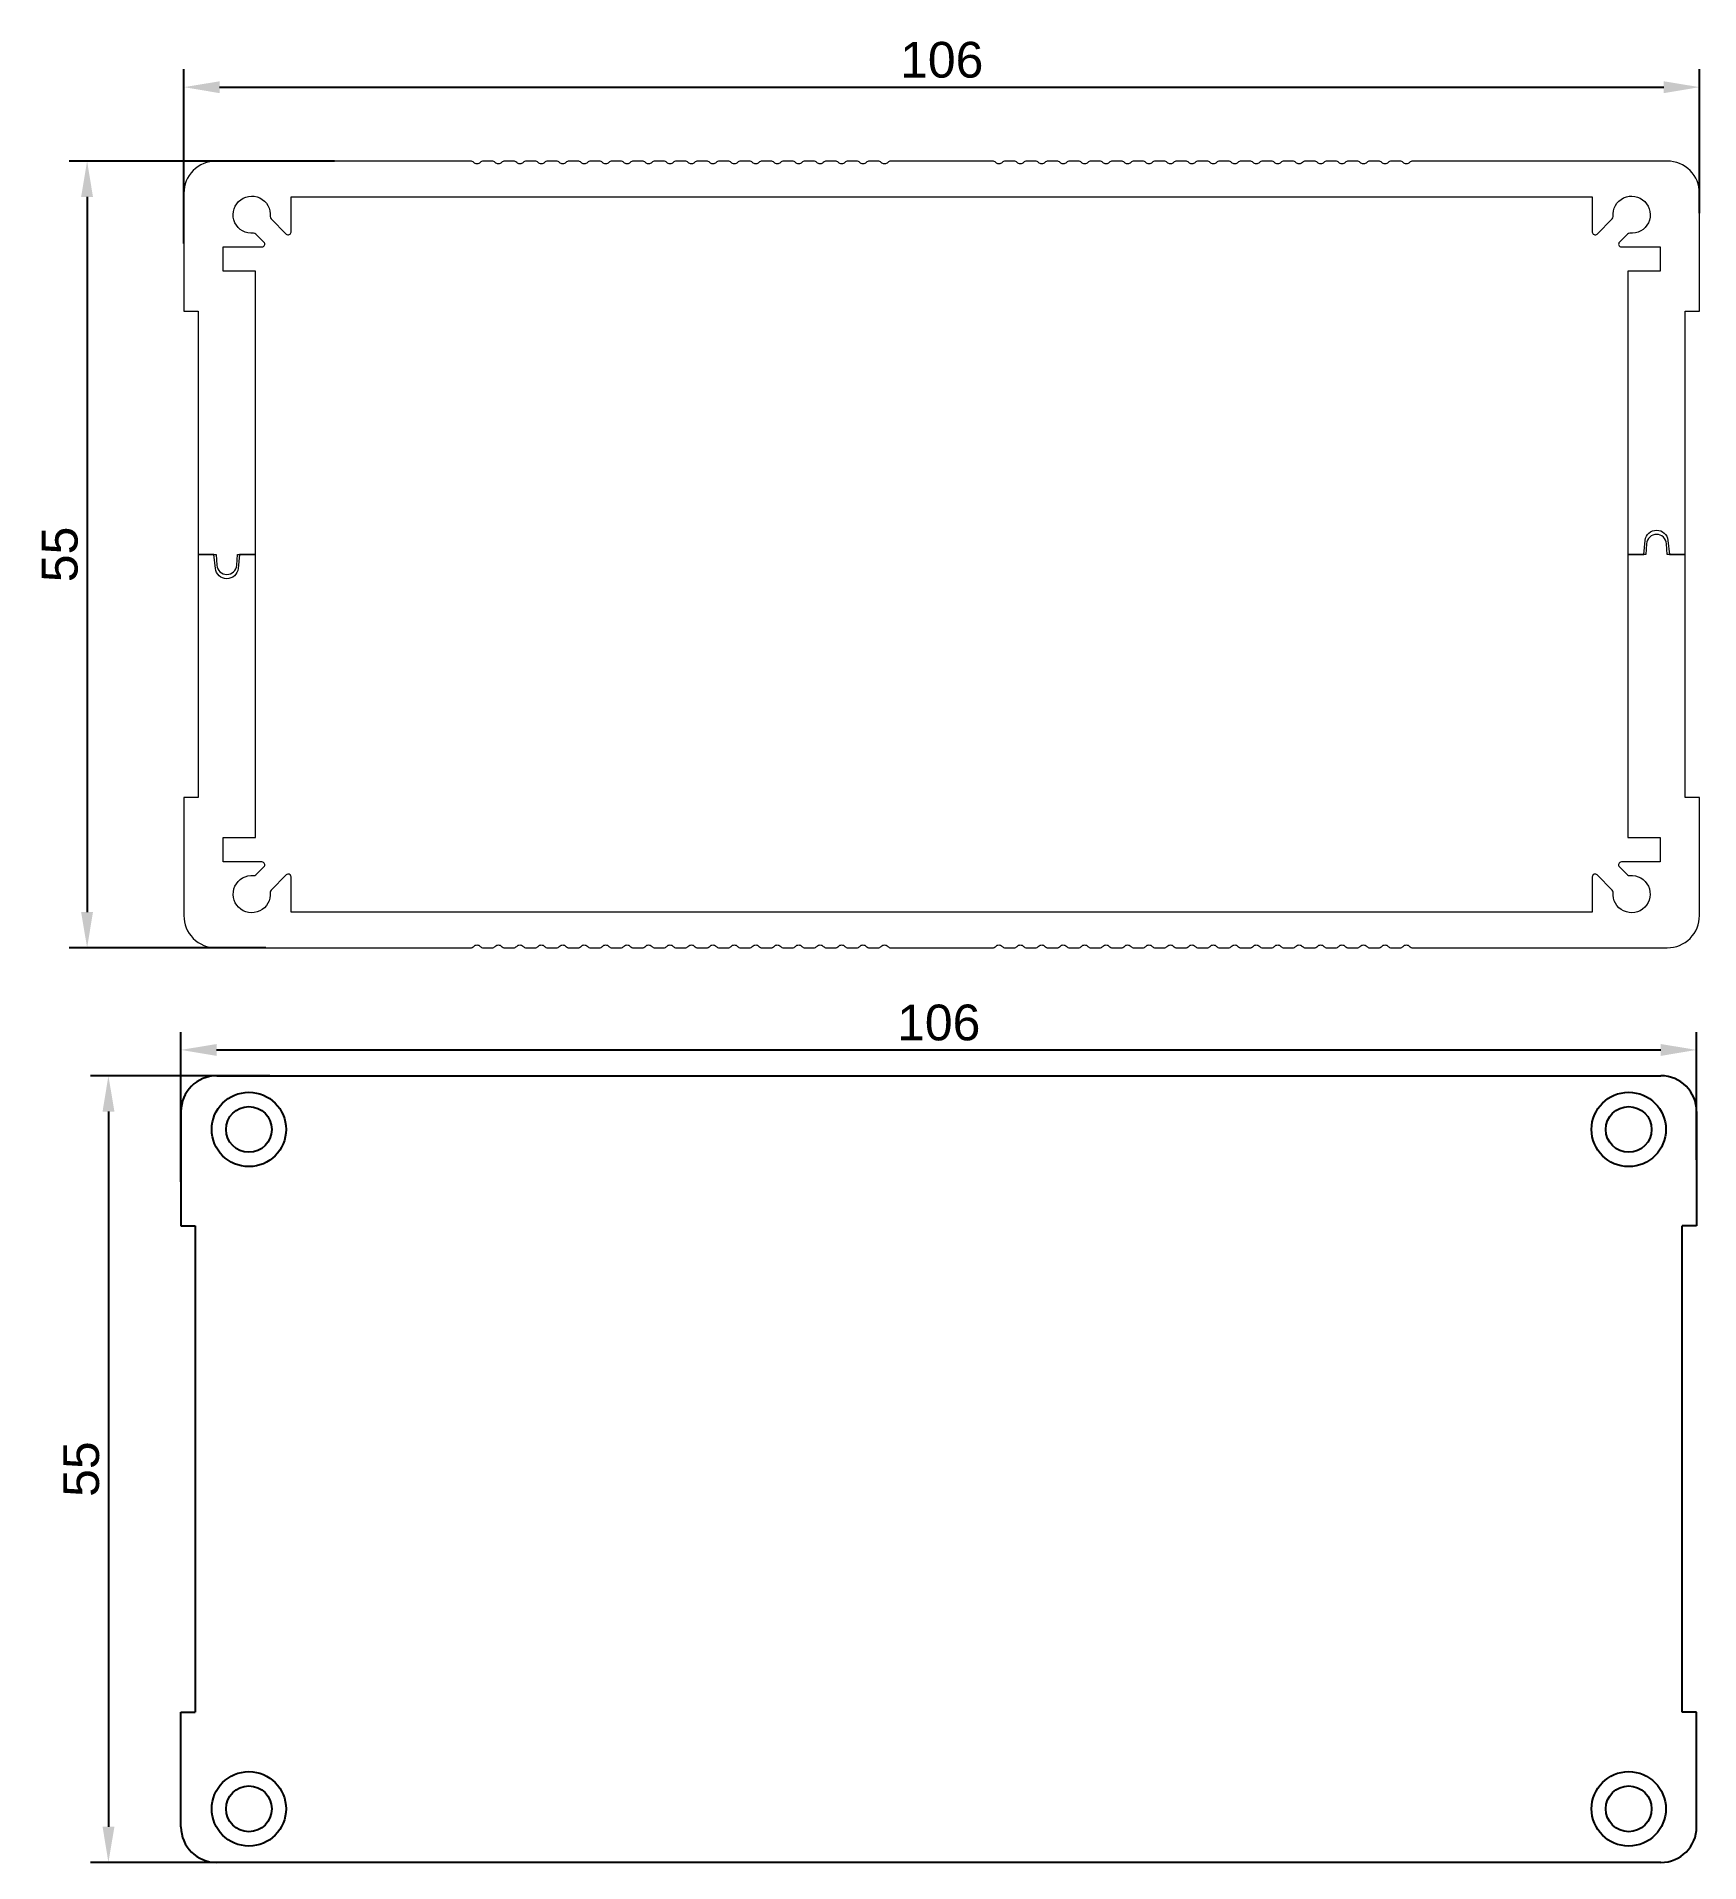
# Model space of a CAD drawing. Header units: millimetres. Extents: x 2270 to 2386, y 1406 to 1533.
import ezdxf

# ---------------------------------------------------------------- set-up
doc = ezdxf.new("R2010")
doc.units = ezdxf.units.MM
doc.layers.add('Visible (ISO)', color=7, linetype='Continuous', lineweight=18)
doc.styles.get("Standard").update_dxf_attribs({"font": 'arial.ttf'})
doc.dimstyles.new('ISO-25', dxfattribs={"dimtxt": 2.5, "dimasz": 2.5, "dimexe": 1.25, "dimexo": 0.625, "dimtad": 1, "dimtxsty": 'Standard', "dimcen": 2.5, "dimadec": 0, "dimazin": 0, "dimtfac": 1, "dimtmove": 0, "dimatfit": 3, "dimfxl": 1, "dimarcsym": 0})

# ---------------------------------------------------------------- blocks, each defined once
blk = doc.blocks.new('*D59')
at = {"color": 0, "lineweight": -2}
for p, q in [((2280.04, 1518.87), (2280.04, 1531.04)), ((2386.04, 1520.97), (2386.04, 1531.04)), ((2282.54, 1529.79), (2383.54, 1529.79))]:
    blk.add_line(p, q, dxfattribs=at)
at = {"color": 0}
for points in [[(2282.54, 1530.2), (2282.54, 1529.37), (2280.04, 1529.79)], [(2383.54, 1530.2), (2383.54, 1529.37), (2386.04, 1529.79)]]:
    blk.add_solid(points, dxfattribs=at)
at = {"layer": 'Defpoints', "color": 0}
for p in [(2386.04, 1529.79), (2386.04, 1520.35), (2280.04, 1518.24)]:
    blk.add_point(p, dxfattribs=at)
at = {"color": 0, "insert": (2333.04, 1531.69), "char_height": 2.5, "attachment_point": 5}
blk.add_mtext('106', dxfattribs=at)
blk = doc.blocks.new('*D60')
at = {"color": 0, "lineweight": -2}
for p, q in [((2290.56, 1524.62), (2272.02, 1524.62)), ((2273.27, 1522.12), (2273.27, 1472.12)), ((2285.78, 1469.62), (2272.02, 1469.62))]:
    blk.add_line(p, q, dxfattribs=at)
at = {"color": 0}
for points in [[(2272.85, 1522.12), (2273.68, 1522.12), (2273.27, 1524.62)], [(2272.85, 1472.12), (2273.68, 1472.12), (2273.27, 1469.62)]]:
    blk.add_solid(points, dxfattribs=at)
at = {"layer": 'Defpoints', "color": 0}
for p in [(2291.19, 1524.62), (2273.27, 1469.62), (2286.41, 1469.62)]:
    blk.add_point(p, dxfattribs=at)
at = {"color": 0, "insert": (2271.37, 1497.12), "char_height": 2.5, "attachment_point": 5, "rotation": 90}
blk.add_mtext('55', dxfattribs=at)
blk = doc.blocks.new('*D61')
at = {"color": 0, "lineweight": -2}
for p, q in [((2279.83, 1453.25), (2279.83, 1463.73)), ((2385.83, 1454.79), (2385.83, 1463.73)), ((2282.33, 1462.48), (2383.33, 1462.48))]:
    blk.add_line(p, q, dxfattribs=at)
at = {"color": 0}
for points in [[(2282.33, 1462.89), (2282.33, 1462.06), (2279.83, 1462.48)], [(2383.33, 1462.89), (2383.33, 1462.06), (2385.83, 1462.48)]]:
    blk.add_solid(points, dxfattribs=at)
at = {"layer": 'Defpoints', "color": 0}
for p in [(2385.83, 1462.48), (2385.83, 1454.17), (2279.83, 1452.62)]:
    blk.add_point(p, dxfattribs=at)
at = {"color": 0, "insert": (2332.83, 1464.38), "char_height": 2.5, "attachment_point": 5}
blk.add_mtext('106', dxfattribs=at)
blk = doc.blocks.new('*D62')
at = {"color": 0, "lineweight": -2}
for p, q in [((2286.05, 1460.67), (2273.51, 1460.67)), ((2274.76, 1458.17), (2274.76, 1408.17)), ((2287.55, 1405.67), (2273.51, 1405.67))]:
    blk.add_line(p, q, dxfattribs=at)
at = {"color": 0}
for points in [[(2274.35, 1458.17), (2275.18, 1458.17), (2274.76, 1460.67)], [(2274.35, 1408.17), (2275.18, 1408.17), (2274.76, 1405.67)]]:
    blk.add_solid(points, dxfattribs=at)
at = {"layer": 'Defpoints', "color": 0}
for p in [(2286.67, 1460.67), (2274.76, 1405.67), (2288.18, 1405.67)]:
    blk.add_point(p, dxfattribs=at)
at = {"color": 0, "insert": (2272.87, 1433.17), "char_height": 2.5, "attachment_point": 5, "rotation": 90}
blk.add_mtext('55', dxfattribs=at)

msp = doc.modelspace()

# ---------------------------------------------------------------- linework, layer by layer
at = {"lineweight": 20}
for points in [[(2380.995, 1519.518), (2380.437, 1518.96, 0.6681786), (2380.579, 1518.619), (2383.285, 1518.619), (2383.285, 1516.919), (2381.035, 1516.919), (2381.035, 1497.119), (2382.135, 1497.119), (2382.24, 1498.103, -0.8994949), (2383.831, 1498.103), (2383.935, 1497.119), (2385.035, 1497.119), (2385.035, 1514.119), (2386.035, 1514.119), (2386.035, 1522.369, 0.4142136), (2383.785, 1524.619), (2365.982, 1524.619, 0.2134218), (2365.759, 1524.519, -0.4472136), (2365.312, 1524.519, 0.2134218), (2365.088, 1524.619), (2364.482, 1524.619, 0.2134218), (2364.259, 1524.519, -0.4472136), (2363.812, 1524.519, 0.2134218), (2363.588, 1524.619), (2362.982, 1524.619, 0.2134218), (2362.759, 1524.519, -0.4472136), (2362.312, 1524.519, 0.2134218), (2362.088, 1524.619), (2361.482, 1524.619, 0.2134218), (2361.259, 1524.519, -0.4472136), (2360.812, 1524.519, 0.2134218), (2360.588, 1524.619), (2359.982, 1524.619, 0.2134218), (2359.759, 1524.519, -0.4472136), (2359.312, 1524.519, 0.2134218), (2359.088, 1524.619), (2358.482, 1524.619, 0.2134218), (2358.259, 1524.519, -0.4472136), (2357.812, 1524.519, 0.2134218), (2357.588, 1524.619), (2356.982, 1524.619, 0.2134218), (2356.759, 1524.519, -0.4472136), (2356.312, 1524.519, 0.2134218), (2356.088, 1524.619), (2355.482, 1524.619, 0.2134218), (2355.259, 1524.519, -0.4472136), (2354.812, 1524.519, 0.2134218), (2354.588, 1524.619), (2353.982, 1524.619, 0.2134218), (2353.759, 1524.519, -0.4472136), (2353.312, 1524.519, 0.2134218), (2353.088, 1524.619), (2352.482, 1524.619, 0.2134218), (2352.259, 1524.519, -0.4472136), (2351.812, 1524.519, 0.2134218), (2351.588, 1524.619), (2350.982, 1524.619, 0.2134218), (2350.759, 1524.519, -0.4472136), (2350.312, 1524.519, 0.2134218), (2350.088, 1524.619), (2349.482, 1524.619, 0.2134218), (2349.259, 1524.519, -0.4472136), (2348.812, 1524.519, 0.2134218), (2348.588, 1524.619), (2347.982, 1524.619, 0.2134218), (2347.759, 1524.519, -0.4472136), (2347.312, 1524.519, 0.2134218), (2347.088, 1524.619), (2346.482, 1524.619, 0.2134218), (2346.259, 1524.519, -0.4472136), (2345.812, 1524.519, 0.2134218), (2345.588, 1524.619), (2344.982, 1524.619, 0.2134218), (2344.759, 1524.519, -0.4472136), (2344.312, 1524.519, 0.2134218), (2344.088, 1524.619), (2343.482, 1524.619, 0.2134218), (2343.259, 1524.519, -0.4472136), (2342.812, 1524.519, 0.2134218), (2342.588, 1524.619), (2341.982, 1524.619, 0.2134218), (2341.759, 1524.519, -0.4472136), (2341.312, 1524.519, 0.2134218), (2341.088, 1524.619), (2340.482, 1524.619, 0.2134218), (2340.259, 1524.519, -0.4472136), (2339.812, 1524.519, 0.2134218), (2339.588, 1524.619), (2338.982, 1524.619, 0.2134218), (2338.759, 1524.519, -0.4472136), (2338.312, 1524.519, 0.2134218), (2338.088, 1524.619), (2337.482, 1524.619, 0.2134218), (2337.259, 1524.519, -0.4472136), (2336.812, 1524.519, 0.2134218), (2336.588, 1524.619), (2333.035, 1524.619), (2329.482, 1524.619, 0.2134218), (2329.259, 1524.519, -0.4472136), (2328.812, 1524.519, 0.2134218), (2328.588, 1524.619), (2327.982, 1524.619, 0.2134218), (2327.759, 1524.519, -0.4472136), (2327.312, 1524.519, 0.2134218), (2327.088, 1524.619), (2326.482, 1524.619, 0.2134218), (2326.259, 1524.519, -0.4472136), (2325.812, 1524.519, 0.2134218), (2325.588, 1524.619), (2324.982, 1524.619, 0.2134218), (2324.759, 1524.519, -0.4472136), (2324.312, 1524.519, 0.2134218), (2324.088, 1524.619), (2323.482, 1524.619, 0.2134218), (2323.259, 1524.519, -0.4472136), (2322.812, 1524.519, 0.2134218), (2322.588, 1524.619), (2321.982, 1524.619, 0.2134218), (2321.759, 1524.519, -0.4472136), (2321.312, 1524.519, 0.2134218), (2321.088, 1524.619), (2320.482, 1524.619, 0.2134218), (2320.259, 1524.519, -0.4472136), (2319.812, 1524.519, 0.2134218), (2319.588, 1524.619), (2318.982, 1524.619, 0.2134218), (2318.759, 1524.519, -0.4472136), (2318.312, 1524.519, 0.2134218), (2318.088, 1524.619), (2317.482, 1524.619, 0.2134218), (2317.259, 1524.519, -0.4472136), (2316.812, 1524.519, 0.2134218), (2316.588, 1524.619), (2315.982, 1524.619, 0.2134218), (2315.759, 1524.519, -0.4472136), (2315.312, 1524.519, 0.2134218), (2315.088, 1524.619), (2314.482, 1524.619, 0.2134218), (2314.259, 1524.519, -0.4472136), (2313.812, 1524.519, 0.2134218), (2313.588, 1524.619), (2312.982, 1524.619, 0.2134218), (2312.759, 1524.519, -0.4472136), (2312.312, 1524.519, 0.2134218), (2312.088, 1524.619), (2311.482, 1524.619, 0.2134218), (2311.259, 1524.519, -0.4472136), (2310.812, 1524.519, 0.2134218), (2310.588, 1524.619), (2309.982, 1524.619, 0.2134218), (2309.759, 1524.519, -0.4472136), (2309.312, 1524.519, 0.2134218), (2309.088, 1524.619), (2308.482, 1524.619, 0.2134218), (2308.259, 1524.519, -0.4472136), (2307.812, 1524.519, 0.2134218), (2307.588, 1524.619), (2306.982, 1524.619, 0.2134218), (2306.759, 1524.519, -0.4472136), (2306.312, 1524.519, 0.2134218), (2306.088, 1524.619), (2305.482, 1524.619, 0.2134218), (2305.259, 1524.519, -0.4472136), (2304.812, 1524.519, 0.2134218), (2304.588, 1524.619), (2303.982, 1524.619, 0.2134218), (2303.759, 1524.519, -0.4472136), (2303.312, 1524.519, 0.2134218), (2303.088, 1524.619), (2302.482, 1524.619, 0.2134218), (2302.259, 1524.519, -0.4472136), (2301.812, 1524.519, 0.2134218), (2301.588, 1524.619), (2300.982, 1524.619, 0.2134218), (2300.759, 1524.519, -0.4472136), (2300.312, 1524.519, 0.2134218), (2300.088, 1524.619), (2282.285, 1524.619, 0.4142136), (2280.035, 1522.369), (2280.035, 1514.119), (2281.035, 1514.119), (2281.035, 1497.119), (2282.285, 1497.119), (2282.337, 1496.371, 0.9333333), (2283.734, 1496.371), (2283.785, 1497.119), (2285.035, 1497.119), (2285.035, 1516.919), (2282.785, 1516.919), (2282.785, 1518.619), (2285.492, 1518.619, 0.6681786), (2285.633, 1518.96), (2285.076, 1519.518, 0.2249174), (2284.914, 1519.575, -2.8008618), (2286.079, 1520.74, 0.2249174), (2286.136, 1520.578), (2287.194, 1519.521, 0.6681786), (2287.535, 1519.662), (2287.535, 1522.119), (2333.035, 1522.119), (2378.535, 1522.119), (2378.535, 1519.662, 0.6681786), (2378.877, 1519.521), (2379.934, 1520.578, 0.2249174), (2379.992, 1520.74, -2.8008618), (2381.156, 1519.575, 0.2249174)], [(2285.076, 1474.72), (2285.633, 1475.277, 0.6681786), (2285.492, 1475.619), (2282.785, 1475.619), (2282.785, 1477.319), (2285.035, 1477.319), (2285.035, 1497.119), (2283.935, 1497.119), (2283.831, 1496.134, -0.8994949), (2282.24, 1496.134), (2282.135, 1497.119), (2281.035, 1497.119), (2281.035, 1480.119), (2280.035, 1480.119), (2280.035, 1471.869, 0.4142136), (2282.285, 1469.619), (2300.088, 1469.619, 0.2134218), (2300.312, 1469.719, -0.4472136), (2300.759, 1469.719, 0.2134218), (2300.982, 1469.619), (2301.588, 1469.619, 0.2134218), (2301.812, 1469.719, -0.4472136), (2302.259, 1469.719, 0.2134218), (2302.482, 1469.619), (2303.088, 1469.619, 0.2134218), (2303.312, 1469.719, -0.4472136), (2303.759, 1469.719, 0.2134218), (2303.982, 1469.619), (2304.588, 1469.619, 0.2134218), (2304.812, 1469.719, -0.4472136), (2305.259, 1469.719, 0.2134218), (2305.482, 1469.619), (2306.088, 1469.619, 0.2134218), (2306.312, 1469.719, -0.4472136), (2306.759, 1469.719, 0.2134218), (2306.982, 1469.619), (2307.588, 1469.619, 0.2134218), (2307.812, 1469.719, -0.4472136), (2308.259, 1469.719, 0.2134218), (2308.482, 1469.619), (2309.088, 1469.619, 0.2134218), (2309.312, 1469.719, -0.4472136), (2309.759, 1469.719, 0.2134218), (2309.982, 1469.619), (2310.588, 1469.619, 0.2134218), (2310.812, 1469.719, -0.4472136), (2311.259, 1469.719, 0.2134218), (2311.482, 1469.619), (2312.088, 1469.619, 0.2134218), (2312.312, 1469.719, -0.4472136), (2312.759, 1469.719, 0.2134218), (2312.982, 1469.619), (2313.588, 1469.619, 0.2134218), (2313.812, 1469.719, -0.4472136), (2314.259, 1469.719, 0.2134218), (2314.482, 1469.619), (2315.088, 1469.619, 0.2134218), (2315.312, 1469.719, -0.4472136), (2315.759, 1469.719, 0.2134218), (2315.982, 1469.619), (2316.588, 1469.619, 0.2134218), (2316.812, 1469.719, -0.4472136), (2317.259, 1469.719, 0.2134218), (2317.482, 1469.619), (2318.088, 1469.619, 0.2134218), (2318.312, 1469.719, -0.4472136), (2318.759, 1469.719, 0.2134218), (2318.982, 1469.619), (2319.588, 1469.619, 0.2134218), (2319.812, 1469.719, -0.4472136), (2320.259, 1469.719, 0.2134218), (2320.482, 1469.619), (2321.088, 1469.619, 0.2134218), (2321.312, 1469.719, -0.4472136), (2321.759, 1469.719, 0.2134218), (2321.982, 1469.619), (2322.588, 1469.619, 0.2134218), (2322.812, 1469.719, -0.4472136), (2323.259, 1469.719, 0.2134218), (2323.482, 1469.619), (2324.088, 1469.619, 0.2134218), (2324.312, 1469.719, -0.4472136), (2324.759, 1469.719, 0.2134218), (2324.982, 1469.619), (2325.588, 1469.619, 0.2134218), (2325.812, 1469.719, -0.4472136), (2326.259, 1469.719, 0.2134218), (2326.482, 1469.619), (2327.088, 1469.619, 0.2134218), (2327.312, 1469.719, -0.4472136), (2327.759, 1469.719, 0.2134218), (2327.982, 1469.619), (2328.588, 1469.619, 0.2134218), (2328.812, 1469.719, -0.4472136), (2329.259, 1469.719, 0.2134218), (2329.482, 1469.619), (2333.035, 1469.619), (2336.588, 1469.619, 0.2134218), (2336.812, 1469.719, -0.4472136), (2337.259, 1469.719, 0.2134218), (2337.482, 1469.619), (2338.088, 1469.619, 0.2134218), (2338.312, 1469.719, -0.4472136), (2338.759, 1469.719, 0.2134218), (2338.982, 1469.619), (2339.588, 1469.619, 0.2134218), (2339.812, 1469.719, -0.4472136), (2340.259, 1469.719, 0.2134218), (2340.482, 1469.619), (2341.088, 1469.619, 0.2134218), (2341.312, 1469.719, -0.4472136), (2341.759, 1469.719, 0.2134218), (2341.982, 1469.619), (2342.588, 1469.619, 0.2134218), (2342.812, 1469.719, -0.4472136), (2343.259, 1469.719, 0.2134218), (2343.482, 1469.619), (2344.088, 1469.619, 0.2134218), (2344.312, 1469.719, -0.4472136), (2344.759, 1469.719, 0.2134218), (2344.982, 1469.619), (2345.588, 1469.619, 0.2134218), (2345.812, 1469.719, -0.4472136), (2346.259, 1469.719, 0.2134218), (2346.482, 1469.619), (2347.088, 1469.619, 0.2134218), (2347.312, 1469.719, -0.4472136), (2347.759, 1469.719, 0.2134218), (2347.982, 1469.619), (2348.588, 1469.619, 0.2134218), (2348.812, 1469.719, -0.4472136), (2349.259, 1469.719, 0.2134218), (2349.482, 1469.619), (2350.088, 1469.619, 0.2134218), (2350.312, 1469.719, -0.4472136), (2350.759, 1469.719, 0.2134218), (2350.982, 1469.619), (2351.588, 1469.619, 0.2134218), (2351.812, 1469.719, -0.4472136), (2352.259, 1469.719, 0.2134218), (2352.482, 1469.619), (2353.088, 1469.619, 0.2134218), (2353.312, 1469.719, -0.4472136), (2353.759, 1469.719, 0.2134218), (2353.982, 1469.619), (2354.588, 1469.619, 0.2134218), (2354.812, 1469.719, -0.4472136), (2355.259, 1469.719, 0.2134218), (2355.482, 1469.619), (2356.088, 1469.619, 0.2134218), (2356.312, 1469.719, -0.4472136), (2356.759, 1469.719, 0.2134218), (2356.982, 1469.619), (2357.588, 1469.619, 0.2134218), (2357.812, 1469.719, -0.4472136), (2358.259, 1469.719, 0.2134218), (2358.482, 1469.619), (2359.088, 1469.619, 0.2134218), (2359.312, 1469.719, -0.4472136), (2359.759, 1469.719, 0.2134218), (2359.982, 1469.619), (2360.588, 1469.619, 0.2134218), (2360.812, 1469.719, -0.4472136), (2361.259, 1469.719, 0.2134218), (2361.482, 1469.619), (2362.088, 1469.619, 0.2134218), (2362.312, 1469.719, -0.4472136), (2362.759, 1469.719, 0.2134218), (2362.982, 1469.619), (2363.588, 1469.619, 0.2134218), (2363.812, 1469.719, -0.4472136), (2364.259, 1469.719, 0.2134218), (2364.482, 1469.619), (2365.088, 1469.619, 0.2134218), (2365.312, 1469.719, -0.4472136), (2365.759, 1469.719, 0.2134218), (2365.982, 1469.619), (2383.785, 1469.619, 0.4142136), (2386.035, 1471.869), (2386.035, 1480.119), (2385.035, 1480.119), (2385.035, 1497.119), (2383.785, 1497.119), (2383.734, 1497.867, 0.9333333), (2382.337, 1497.867), (2382.285, 1497.119), (2381.035, 1497.119), (2381.035, 1477.319), (2383.285, 1477.319), (2383.285, 1475.619), (2380.579, 1475.619, 0.6681786), (2380.437, 1475.277), (2380.995, 1474.72, 0.2249174), (2381.156, 1474.662, -2.8008618), (2379.992, 1473.498, 0.2249174), (2379.934, 1473.659), (2378.877, 1474.717, 0.6681786), (2378.535, 1474.575), (2378.535, 1472.119), (2333.035, 1472.119), (2287.535, 1472.119), (2287.535, 1474.575, 0.6681786), (2287.194, 1474.717), (2286.136, 1473.659, 0.2249174), (2286.079, 1473.498, -2.8008618), (2284.914, 1474.662, 0.2249174)]]:
    msp.add_lwpolyline(points, format="xyb", close=True, dxfattribs=at)
at = {"layer": 'Visible (ISO)', "color": 0, "linetype": 'ByBlock', "lineweight": -2}
for p, q in [((2282.334, 1460.669), (2383.334, 1460.669)), ((2279.834, 1458.169), (2279.834, 1450.169)), ((2385.834, 1458.169), (2385.834, 1450.169)), ((2279.834, 1450.169), (2280.834, 1450.169)), ((2280.834, 1450.169), (2280.834, 1416.169)), ((2384.834, 1416.169), (2384.834, 1450.169)), ((2385.834, 1450.169), (2384.834, 1450.169)), ((2279.834, 1416.169), (2280.834, 1416.169)), ((2279.834, 1408.169), (2279.834, 1416.169)), ((2385.834, 1416.169), (2384.834, 1416.169)), ((2385.834, 1408.169), (2385.834, 1416.169)), ((2383.334, 1405.669), (2282.334, 1405.669))]:
    msp.add_line(p, q, dxfattribs=at)
for centre, radius in [((2284.584, 1456.919), 2.6), ((2381.084, 1456.919), 2.6), ((2284.584, 1456.919), 1.6), ((2381.084, 1456.919), 1.6), ((2284.584, 1409.419), 2.6), ((2381.084, 1409.419), 2.6), ((2284.584, 1409.419), 1.6), ((2381.084, 1409.419), 1.6)]:
    msp.add_circle(centre, radius, dxfattribs=at)
for centre, start, end in [((2282.334, 1458.169), 90, 180), ((2383.334, 1458.169), 0, 90), ((2282.334, 1408.169), 180, 270), ((2383.334, 1408.169), 270, 0)]:
    msp.add_arc(centre, 2.5, start, end, dxfattribs=at)

# ---------------------------------------------------------------- dimensions: what is measured, and where the dimension line sits
for base, p1, p2, picture, middle in [((2386.035, 1529.788), (2280.035, 1518.244), (2386.035, 1520.348), '*D59', (2333.035, 1531.689)), ((2385.834, 1462.475), (2279.834, 1452.625), (2385.834, 1454.169), '*D61', (2332.834, 1464.377))]:
    dim = msp.add_linear_dim(base=base, p1=p1, p2=p2, dimstyle='ISO-25')
    dim.commit()
    dim.dimension.update_dxf_attribs({"geometry": picture, "text_midpoint": middle})
for base, p1, p2, picture, middle in [((2273.267, 1469.619), (2291.187, 1524.619), (2286.407, 1469.619), '*D60', (2271.371, 1497.119)), ((2274.764, 1405.669), (2286.672, 1460.669), (2288.177, 1405.669), '*D62', (2272.868, 1433.169))]:
    dim = msp.add_linear_dim(base=base, p1=p1, p2=p2, angle=90, dimstyle='ISO-25')
    dim.commit()
    dim.dimension.update_dxf_attribs({"geometry": picture, "text_midpoint": middle})

doc.saveas('drawing.dxf')
